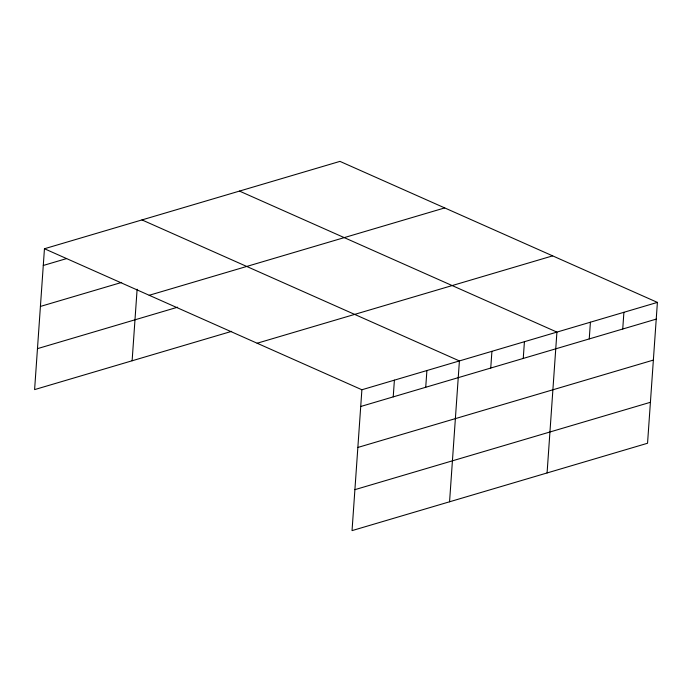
<?xml version="1.0" encoding="UTF-8"?>
<svg xmlns="http://www.w3.org/2000/svg" width="692" height="692" viewBox="0 0 692 692"><rect width="100%" height="100%" fill="white"/><g stroke="black" fill="none" stroke-linecap="round" stroke-linejoin="round"><path stroke-width="1.04" d="M657.4 302.395L361.89 389.76L352.038 530.617L647.548 443.252L657.4 302.395L339.962 161.383L44.452 248.748L34.6 389.605L231.664 331.347M132.12 360.774L137.12 289.213M393.22 396.879L394.397 380.15M425.727 387.269L426.903 370.54M449.558 501.786L459.41 360.93L141.972 219.918M490.74 368.049L491.917 351.32M523.247 358.43L524.424 341.71M547.078 472.956L556.922 332.099L239.484 191.087M589.247 338.924L590.414 322.195M622.739 329.02L623.907 312.291M43.276 265.477L66.648 258.566M40.413 306.435L121.68 282.414M149.204 295.285L444.714 207.911M37.463 348.647L177.645 307.196M257.13 343.232L552.649 255.858M360.722 406.489L656.232 319.116M357.851 447.456L653.369 360.082M354.901 489.659L650.411 402.286M44.452 248.748L361.89 389.76"/></g></svg>
